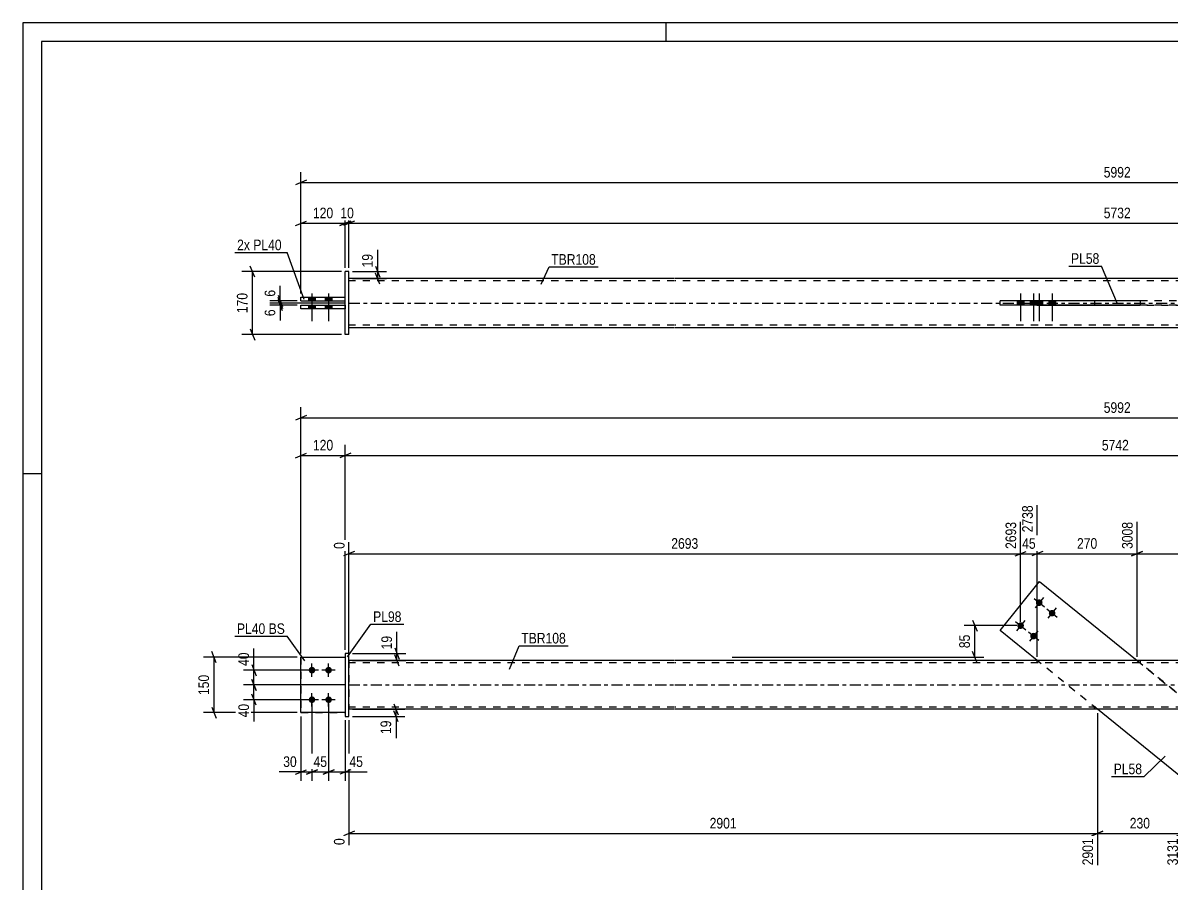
# Model space of a CAD drawing. Header units: millimetres. Extents: x 0 to 594, y 0 to 420.
# Drawn here: x 0 to 310.5, y 187.3 to 420 of the extents above; entities that cross this region are included whole.
import ezdxf

# ---------------------------------------------------------------- set-up
doc = ezdxf.new("R2010")
doc.units = ezdxf.units.MM
doc.linetypes.add('DXK_LINE_DOT2', pattern=[3.9198, 1.9599, -1.9599])
doc.linetypes.add('DXK_LINE_DOT3', pattern=[5.9187, 2.979, -0.9799, 0.9799, -0.9799])
doc.styles.add('Arial Narrow', font='ARIALN.TTF', dxfattribs={"height": 0.2})

# ---------------------------------------------------------------- blocks, each defined once
blk = doc.blocks.new('Unknown-580874783-1129')
at = {"color": 5, "linetype": 'Continuous'}
for p, q in [((594, 420), (0, 420)), ((0, 420), (0, 0)), ((174, 415), (174, 420)), ((589, 415), (5, 415)), ((5, 415), (5, 5)), ((5, 298), (0, 298))]:
    blk.add_line(p, q, dxfattribs=at)
blk = doc.blocks.new('Part-580874783-1928 - 1901')
at = {"color": 2, "linetype": 'Continuous'}
for p, q in [((75.17, 233.42), (75.17, 248.42)), ((75.17, 248.42), (87.17, 248.42)), ((87.17, 233.42), (75.17, 233.42))]:
    blk.add_line(p, q, dxfattribs=at)
at = {"color": 7, "linetype": 'DXK_LINE_DOT2'}
blk.add_line((87.17, 248.42), (87.17, 233.42), dxfattribs=at)
blk = doc.blocks.new('Part-580874783-1912 - 1901')
at = {"color": 2, "linetype": 'Continuous'}
for p, q in [((176.17, 247.52), (88.17, 247.52)), ((415.65, 247.52), (176.27, 247.52)), ((176.17, 234.32), (88.17, 234.32)), ((415.65, 234.32), (176.27, 234.32))]:
    blk.add_line(p, q, dxfattribs=at)
at = {"color": 7, "linetype": 'DXK_LINE_DOT2'}
for p, q in [((88.17, 247.52), (88.17, 234.32)), ((176.17, 246.92), (88.17, 246.92)), ((415.65, 246.92), (176.27, 246.92)), ((274.22, 247.52), (274.22, 246.92)), ((302.16, 247.52), (302.16, 246.92)), ((176.17, 234.92), (88.17, 234.92)), ((415.65, 234.92), (176.27, 234.92)), ((289.77, 234.32), (289.77, 234.92))]:
    blk.add_line(p, q, dxfattribs=at)
at = {"color": 7, "linetype": 'DXK_LINE_DOT3'}
for p, q in [((88.17, 240.92), (176.17, 240.92)), ((176.27, 240.92), (415.65, 240.92))]:
    blk.add_line(p, q, dxfattribs=at)
blk = doc.blocks.new('Part-580874783-1933 - 1901')
at = {"color": 7, "linetype": 'DXK_LINE_DOT2'}
for p, q in [((75.17, 248.42), (75.17, 233.42)), ((75.17, 248.42), (87.17, 248.42)), ((87.17, 248.42), (87.17, 233.42)), ((75.17, 233.42), (87.17, 233.42))]:
    blk.add_line(p, q, dxfattribs=at)
blk = doc.blocks.new('Part-580874783-1938 - 1901')
at = {"color": 2, "linetype": 'Continuous'}
for p, q in [((88.17, 249.42), (87.17, 249.42)), ((87.17, 249.42), (87.17, 232.42)), ((88.17, 232.42), (88.17, 249.42)), ((87.17, 232.42), (88.17, 232.42))]:
    blk.add_line(p, q, dxfattribs=at)
blk = doc.blocks.new('Part-580874783-1943 - 1901')
at = {"color": 2, "linetype": 'Continuous'}
for p, q in [((264.27, 255.67), (274.98, 268.87)), ((274.98, 268.87), (301.32, 247.52)), ((274.32, 247.52), (264.27, 255.67)), ((316.95, 212.96), (290.61, 234.32)), ((327.65, 226.17), (317.6, 234.32)), ((316.95, 212.96), (327.65, 226.17))]:
    blk.add_line(p, q, dxfattribs=at)
at = {"color": 7, "linetype": 'DXK_LINE_DOT2'}
for p, q in [((290.61, 234.32), (274.32, 247.52)), ((317.6, 234.32), (301.32, 247.52)), ((301.32, 247.52), (317.6, 234.32))]:
    blk.add_line(p, q, dxfattribs=at)
blk = doc.blocks.new('Bolt-580874783-1945 - 1901')
at = {"linetype": 'Continuous'}
for points in [[(78.17, 244.02, -1), (78.17, 245.82, -1)], [(82.67, 244.02, -1), (82.67, 245.82, -1)], [(78.17, 236.02, -1), (78.17, 237.82, -1)], [(82.67, 236.02, -1), (82.67, 237.82, -1)]]:
    blk.add_hatch(color=1, dxfattribs=at).paths.add_polyline_path(points)
at = {"color": 1, "linetype": 'Continuous'}
for p, q in [((78.17, 243.12), (78.17, 246.72)), ((82.67, 243.12), (82.67, 246.72)), ((79.97, 244.92), (76.37, 244.92)), ((84.47, 244.92), (80.87, 244.92)), ((79.97, 236.92), (76.37, 236.92)), ((78.17, 235.12), (78.17, 238.72)), ((84.47, 236.92), (80.87, 236.92)), ((82.67, 235.12), (82.67, 238.72))]:
    blk.add_line(p, q, dxfattribs=at)
blk = doc.blocks.new('Bolt-580874783-1946 - 1901')
at = {"linetype": 'Continuous'}
for points in [[(275.43, 263.87, -1), (274.29, 262.47, -1)], [(278.92, 261.04, -1), (277.79, 259.64, -1)], [(270.39, 257.66, -1), (269.26, 256.26, -1)], [(273.89, 254.82, -1), (272.75, 253.43, -1)]]:
    blk.add_hatch(color=1, dxfattribs=at).paths.add_polyline_path(points)
at = {"color": 1, "linetype": 'Continuous'}
for p, q in [((273.46, 264.31), (276.26, 262.04)), ((275.99, 264.57), (273.73, 261.78)), ((276.96, 261.47), (279.75, 259.21)), ((279.49, 261.74), (277.22, 258.94)), ((268.42, 258.09), (271.22, 255.83)), ((270.96, 258.36), (268.69, 255.56)), ((271.92, 255.26), (274.72, 252.99)), ((274.45, 255.52), (272.19, 252.73))]:
    blk.add_line(p, q, dxfattribs=at)
blk = doc.blocks.new('Part-580874783-2347 - 2328')
at = {"color": 2, "linetype": 'Continuous'}
for p, q in [((75.17, 342.63), (75.17, 343.63)), ((75.17, 343.63), (87.17, 343.63)), ((87.17, 342.63), (75.17, 342.63))]:
    blk.add_line(p, q, dxfattribs=at)
at = {"color": 7, "linetype": 'DXK_LINE_DOT2'}
blk.add_line((87.17, 343.63), (87.17, 342.63), dxfattribs=at)
blk = doc.blocks.new('Bolt-580874783-2331 - 2328')
at = {"linetype": 'Continuous'}
for points in [[(77.27, 344.83), (79.07, 344.83), (79.07, 345.83), (77.27, 345.83)], [(77.27, 344.83), (79.07, 344.83), (79.07, 345.83), (77.27, 345.83)], [(81.77, 344.83), (83.57, 344.83), (83.57, 345.83), (81.77, 345.83)], [(81.77, 344.83), (83.57, 344.83), (83.57, 345.83), (81.77, 345.83)], [(77.27, 342.63), (79.07, 342.63), (79.07, 343.63), (77.27, 343.63)], [(77.27, 342.63), (79.07, 342.63), (79.07, 343.63), (77.27, 343.63)], [(81.77, 342.63), (83.57, 342.63), (83.57, 343.63), (81.77, 343.63)], [(81.77, 342.63), (83.57, 342.63), (83.57, 343.63), (81.77, 343.63)]]:
    blk.add_hatch(color=1, dxfattribs=at).paths.add_polyline_path(points)
at = {"color": 1, "linetype": 'Continuous'}
for p, q in [((77.27, 345.83), (77.27, 344.83)), ((77.27, 345.83), (77.27, 344.83)), ((78.17, 346.83), (78.17, 339.33)), ((78.17, 346.83), (78.17, 339.33)), ((79.07, 345.83), (79.07, 344.83)), ((79.07, 345.83), (79.07, 344.83)), ((81.77, 345.83), (81.77, 344.83)), ((81.77, 345.83), (81.77, 344.83)), ((82.67, 346.83), (82.67, 339.33)), ((82.67, 346.83), (82.67, 339.33)), ((83.57, 345.83), (83.57, 344.83)), ((83.57, 345.83), (83.57, 344.83)), ((77.27, 343.63), (77.27, 342.63)), ((77.27, 343.63), (77.27, 342.63)), ((79.07, 343.63), (79.07, 342.63)), ((79.07, 343.63), (79.07, 342.63)), ((81.77, 343.63), (81.77, 342.63)), ((81.77, 343.63), (81.77, 342.63)), ((83.57, 343.63), (83.57, 342.63)), ((83.57, 343.63), (83.57, 342.63))]:
    blk.add_line(p, q, dxfattribs=at)
blk = doc.blocks.new('Part-580874783-2336 - 2328')
at = {"color": 2, "linetype": 'Continuous'}
for p, q in [((264.27, 343.63), (264.27, 344.83)), ((302.16, 344.83), (264.27, 344.83)), ((274.98, 343.63), (274.98, 344.83)), ((302.16, 343.63), (264.27, 343.63))]:
    blk.add_line(p, q, dxfattribs=at)
at = {"color": 7, "linetype": 'DXK_LINE_DOT2'}
for p, q in [((327.65, 344.83), (302.16, 344.83)), ((316.95, 343.63), (316.95, 344.83)), ((327.65, 343.63), (327.65, 344.83)), ((327.65, 343.63), (302.16, 343.63))]:
    blk.add_line(p, q, dxfattribs=at)
blk = doc.blocks.new('Part-580874783-2337 - 2328')
at = {"color": 2, "linetype": 'Continuous'}
for p, q in [((88.17, 352.73), (87.17, 352.73)), ((87.17, 335.73), (87.17, 352.73)), ((88.17, 335.73), (88.17, 352.73)), ((88.17, 335.73), (87.17, 335.73))]:
    blk.add_line(p, q, dxfattribs=at)
blk = doc.blocks.new('Part-580874783-2342 - 2328')
at = {"color": 2, "linetype": 'Continuous'}
for p, q in [((75.17, 344.83), (75.17, 345.83)), ((75.17, 345.83), (87.17, 345.83)), ((75.17, 344.83), (87.17, 344.83))]:
    blk.add_line(p, q, dxfattribs=at)
at = {"color": 7, "linetype": 'DXK_LINE_DOT2'}
blk.add_line((87.17, 344.83), (87.17, 345.83), dxfattribs=at)
blk = doc.blocks.new('Part-580874783-2367 - 2328')
at = {"color": 2, "linetype": 'Continuous'}
for p, q in [((176.17, 350.83), (88.17, 350.83)), ((415.65, 350.83), (176.27, 350.83)), ((274.22, 344.83), (274.22, 344.93)), ((274.22, 344.93), (302.16, 344.93)), ((289.77, 344.83), (289.77, 344.93)), ((302.16, 344.93), (302.16, 343.53)), ((274.22, 343.53), (274.22, 343.63)), ((302.16, 343.53), (274.22, 343.53)), ((289.77, 343.53), (289.77, 343.63)), ((88.17, 337.63), (176.17, 337.63)), ((176.27, 337.63), (415.65, 337.63))]:
    blk.add_line(p, q, dxfattribs=at)
at = {"color": 7, "linetype": 'DXK_LINE_DOT2'}
for p, q in [((88.17, 337.63), (88.17, 350.83)), ((176.17, 350.23), (88.17, 350.23)), ((415.65, 350.23), (176.27, 350.23)), ((274.22, 344.93), (274.22, 343.63)), ((289.77, 344.93), (289.77, 343.63)), ((302.16, 344.93), (317.7, 344.93)), ((317.7, 343.53), (302.16, 343.53)), ((176.17, 338.23), (88.17, 338.23)), ((415.65, 338.23), (176.27, 338.23))]:
    blk.add_line(p, q, dxfattribs=at)
at = {"color": 7, "linetype": 'DXK_LINE_DOT3'}
for p, q in [((88.17, 344.23), (176.17, 344.23)), ((176.27, 344.23), (415.65, 344.23))]:
    blk.add_line(p, q, dxfattribs=at)
blk = doc.blocks.new('Bolt-580874783-2373 - 2328')
at = {"linetype": 'Continuous'}
for points in [[(270.72, 344.83), (268.92, 344.83), (268.92, 343.63), (270.72, 343.63)], [(274.22, 344.83), (272.42, 344.83), (272.42, 343.63), (274.22, 343.63)], [(275.76, 344.83), (273.96, 344.83), (273.96, 343.63), (275.76, 343.63)], [(279.26, 344.83), (277.46, 344.83), (277.46, 343.63), (279.26, 343.63)]]:
    blk.add_hatch(color=1, dxfattribs=at).paths.add_polyline_path(points)
at = {"color": 1, "linetype": 'Continuous'}
for p, q in [((268.92, 344.83), (268.92, 343.63)), ((269.82, 346.83), (269.82, 339.33)), ((270.72, 344.83), (270.72, 343.63)), ((272.42, 344.83), (272.42, 343.63)), ((273.32, 346.83), (273.32, 339.33)), ((273.96, 344.83), (273.96, 343.63)), ((274.22, 344.83), (274.22, 343.63)), ((274.86, 346.83), (274.86, 339.33)), ((275.76, 344.83), (275.76, 343.63)), ((277.46, 344.83), (277.46, 343.63)), ((278.36, 346.83), (278.36, 339.33)), ((279.26, 344.83), (279.26, 343.63))]:
    blk.add_line(p, q, dxfattribs=at)
blk = doc.blocks.new('StraightDimension-580874783-2155 - 1901')
at = {"color": 7, "linetype": 'Continuous'}
for p, q in [((290.61, 233.31), (290.61, 192.13)), ((313.57, 220.49), (313.57, 192.13)), ((292.11, 201.34), (289.11, 200.14)), ((290.61, 200.74), (313.57, 200.74)), ((312.07, 200.14), (315.07, 201.34))]:
    blk.add_line(p, q, dxfattribs=at)
at = {"color": 0}
blk.add_wipeout([(305.43, 201.49), (305.43, 205.69), (298.75, 205.69), (298.75, 201.49)], dxfattribs=at)
at = {"color": 0, "linetype": 'Continuous'}
blk.add_wipeout([(312.97, 200.04), (308.77, 200.04), (308.77, 191.53), (312.97, 191.53)], dxfattribs=at)
at = {"color": 3, "style": 'Arial Narrow'}
blk.add_text('230', height=2.863, dxfattribs=at).set_placement((299.35, 202.09))
at = {"color": 3, "linetype": 'Continuous', "style": 'Arial Narrow'}
blk.add_text('3131', height=2.863, rotation=90.0002, dxfattribs=at).set_placement((312.37, 192.13))
blk = doc.blocks.new('StraightDimension-580874783-1978 - 1901')
at = {"color": 7, "linetype": 'Continuous'}
for p, q in [((75.17, 249.42), (75.17, 305.85)), ((87.17, 250.42), (87.17, 305.85)), ((73.67, 302.4), (76.67, 303.6)), ((75.17, 303), (87.17, 303)), ((88.67, 303.6), (85.67, 302.4))]:
    blk.add_line(p, q, dxfattribs=at)
at = {"color": 0}
blk.add_wipeout([(84.51, 303.75), (84.51, 307.95), (77.83, 307.95), (77.83, 303.75)], dxfattribs=at)
at = {"color": 3, "style": 'Arial Narrow'}
blk.add_text('120', height=2.863, dxfattribs=at).set_placement((78.43, 304.35))
blk = doc.blocks.new('StraightDimension-580874783-2125 - 1901')
at = {"color": 7, "linetype": 'Continuous'}
for p, q in [((89.17, 249.42), (103.55, 249.42)), ((100.55, 250.92), (101.75, 247.92)), ((101.75, 246.02), (100.55, 249.02)), ((101.15, 247.52), (101.15, 249.42)), ((89.17, 247.52), (103.55, 247.52))]:
    blk.add_line(p, q, dxfattribs=at)
at = {"color": 0}
blk.add_wipeout([(100.4, 254.8), (96.2, 254.8), (96.2, 249.94), (100.4, 249.94)], dxfattribs=at)
at = {"color": 7, "linetype": 'Continuous'}
blk.add_line((101.15, 249.42), (101.15, 255.32), dxfattribs=at)
blk.add_line((101.15, 249.42), (101.15, 255.32), dxfattribs=at)
at = {"color": 3, "style": 'Arial Narrow'}
blk.add_text('19', height=2.863, rotation=90.0002, dxfattribs=at).set_placement((99.8, 250.54))
blk = doc.blocks.new('StraightDimension-580874783-2235 - 1901')
at = {"color": 7, "linetype": 'Continuous'}
for p, q in [((274.32, 248.52), (274.32, 289.52)), ((301.32, 248.52), (301.32, 285.02)), ((275.82, 277.01), (272.82, 275.81)), ((274.32, 276.41), (301.32, 276.41)), ((299.82, 275.81), (302.82, 277.01))]:
    blk.add_line(p, q, dxfattribs=at)
at = {"color": 0, "linetype": 'Continuous'}
blk.add_wipeout([(300.72, 285.62), (296.52, 285.62), (296.52, 277.11), (300.72, 277.11)], dxfattribs=at)
at = {"color": 0}
blk.add_wipeout([(291.16, 277.16), (291.16, 281.36), (284.48, 281.36), (284.48, 277.16)], dxfattribs=at)
at = {"color": 3, "linetype": 'Continuous', "style": 'Arial Narrow'}
blk.add_text('3008', height=2.863, rotation=90.0002, dxfattribs=at).set_placement((300.12, 277.71))
at = {"color": 3, "style": 'Arial Narrow'}
blk.add_text('270', height=2.863, dxfattribs=at).set_placement((285.08, 277.76))
blk = doc.blocks.new('StraightDimension-580874783-2098 - 1901')
at = {"color": 7, "linetype": 'Continuous'}
for p, q in [((61.87, 246.42), (63.07, 243.42)), ((77.17, 244.92), (59.62, 244.92)), ((63.07, 239.42), (61.87, 242.42)), ((62.47, 240.92), (62.47, 244.92)), ((87.17, 240.92), (59.62, 240.92))]:
    blk.add_line(p, q, dxfattribs=at)
at = {"color": 0}
blk.add_wipeout([(61.72, 250.3), (57.52, 250.3), (57.52, 245.44), (61.72, 245.44)], dxfattribs=at)
at = {"color": 7, "linetype": 'Continuous'}
blk.add_line((62.47, 244.92), (62.47, 250.82), dxfattribs=at)
blk.add_line((62.47, 244.92), (62.47, 250.82), dxfattribs=at)
at = {"color": 3, "style": 'Arial Narrow'}
blk.add_text('40', height=2.863, rotation=90.0002, dxfattribs=at).set_placement((61.12, 246.04))
blk = doc.blocks.new('StraightDimension-580874783-2196 - 1901')
at = {"color": 7, "linetype": 'Continuous'}
for p, q in [((78.17, 235.92), (78.17, 214.99)), ((75.17, 232.42), (75.17, 214.99)), ((73.67, 216.79), (76.67, 217.99)), ((75.17, 217.39), (78.17, 217.39)), ((79.67, 217.99), (76.67, 216.79))]:
    blk.add_line(p, q, dxfattribs=at)
at = {"color": 0}
blk.add_wipeout([(74.65, 218.14), (74.65, 222.34), (69.79, 222.34), (69.79, 218.14)], dxfattribs=at)
at = {"color": 7, "linetype": 'Continuous'}
blk.add_line((75.17, 217.39), (69.26, 217.39), dxfattribs=at)
blk.add_line((75.17, 217.39), (69.26, 217.39), dxfattribs=at)
at = {"color": 3, "style": 'Arial Narrow'}
blk.add_text('30', height=2.863, dxfattribs=at).set_placement((70.39, 218.74))
blk = doc.blocks.new('StraightDimension-580874783-1973 - 1901')
at = {"color": 7, "linetype": 'Continuous'}
for p, q in [((87.17, 250.42), (87.17, 305.85)), ((88.67, 303.6), (85.67, 302.4)), ((87.17, 303), (503.75, 303))]:
    blk.add_line(p, q, dxfattribs=at)
at = {"color": 0}
blk.add_wipeout([(299.72, 303.75), (299.72, 307.95), (291.21, 307.95), (291.21, 303.75)], dxfattribs=at)
at = {"color": 3, "style": 'Arial Narrow'}
blk.add_text('5742', height=2.863, dxfattribs=at).set_placement((291.81, 304.35))
blk = doc.blocks.new('StraightDimension-580874783-1996 - 1901')
at = {"color": 7, "linetype": 'Continuous'}
for p, q in [((256.85, 258.46), (258.05, 255.46)), ((268.82, 256.96), (254.6, 256.96)), ((257.45, 248.44), (257.45, 256.96)), ((191.84, 248.44), (259.85, 248.44)), ((258.05, 246.94), (256.85, 249.94))]:
    blk.add_line(p, q, dxfattribs=at)
at = {"color": 0}
blk.add_wipeout([(256.7, 255.13), (252.5, 255.13), (252.5, 250.27), (256.7, 250.27)], dxfattribs=at)
at = {"color": 3, "style": 'Arial Narrow'}
blk.add_text('85', height=2.863, rotation=90.0002, dxfattribs=at).set_placement((256.1, 250.87))
blk = doc.blocks.new('StraightDimension-580874783-2041 - 1901')
at = {"color": 7, "linetype": 'Continuous'}
for p, q in [((74.17, 248.42), (48.82, 248.42)), ((52.27, 246.92), (51.07, 249.92)), ((51.67, 233.42), (51.67, 248.42)), ((74.17, 233.42), (48.82, 233.42)), ((51.07, 234.92), (52.27, 231.92))]:
    blk.add_line(p, q, dxfattribs=at)
at = {"color": 0}
blk.add_wipeout([(50.92, 244.26), (46.72, 244.26), (46.72, 237.58), (50.92, 237.58)], dxfattribs=at)
at = {"color": 3, "style": 'Arial Narrow'}
blk.add_text('150', height=2.863, rotation=90.0002, dxfattribs=at).set_placement((50.32, 238.18))
blk = doc.blocks.new('StraightDimension-580874783-2257 - 1901')
at = {"color": 7, "linetype": 'Continuous'}
for p, q in [((274.32, 248.52), (274.32, 289.52)), ((269.82, 257.96), (269.82, 285.02)), ((268.32, 275.81), (271.32, 277.01)), ((269.82, 276.41), (274.32, 276.41)), ((275.82, 277.01), (272.82, 275.81))]:
    blk.add_line(p, q, dxfattribs=at)
at = {"color": 0}
blk.add_wipeout([(274.5, 277.16), (274.5, 281.36), (269.65, 281.36), (269.65, 277.16)], dxfattribs=at)
at = {"color": 0, "linetype": 'Continuous'}
blk.add_wipeout([(273.72, 290.12), (269.52, 290.12), (269.52, 281.61), (273.72, 281.61)], dxfattribs=at)
at = {"color": 3, "linetype": 'Continuous', "style": 'Arial Narrow'}
blk.add_text('2738', height=2.863, rotation=90.0002, dxfattribs=at).set_placement((273.12, 282.21))
at = {"color": 3, "style": 'Arial Narrow'}
blk.add_text('45', height=2.863, dxfattribs=at).set_placement((270.25, 277.76))
blk = doc.blocks.new('StraightDimension-580874783-2111 - 1901')
at = {"color": 7, "linetype": 'Continuous'}
for p, q in [((61.87, 242.42), (63.07, 239.42)), ((87.17, 240.92), (59.62, 240.92)), ((62.47, 236.92), (62.47, 240.92)), ((77.17, 236.92), (59.62, 236.92)), ((63.07, 235.42), (61.87, 238.42))]:
    blk.add_line(p, q, dxfattribs=at)
at = {"color": 0}
blk.add_wipeout([(61.72, 236.39), (57.52, 236.39), (57.52, 231.54), (61.72, 231.54)], dxfattribs=at)
at = {"color": 7, "linetype": 'Continuous'}
blk.add_line((62.47, 236.92), (62.47, 231.01), dxfattribs=at)
blk.add_line((62.47, 236.92), (62.47, 231.01), dxfattribs=at)
at = {"color": 3, "style": 'Arial Narrow'}
blk.add_text('40', height=2.863, rotation=90.0002, dxfattribs=at).set_placement((61.12, 232.14))
blk = doc.blocks.new('StraightDimension-580874783-2134 - 1901')
at = {"color": 7, "linetype": 'Continuous'}
for p, q in [((89.17, 234.32), (103.32, 234.32)), ((100.32, 235.82), (101.52, 232.82)), ((101.52, 230.92), (100.32, 233.92)), ((100.92, 232.42), (100.92, 234.32)), ((89.17, 232.42), (103.32, 232.42))]:
    blk.add_line(p, q, dxfattribs=at)
at = {"color": 0}
blk.add_wipeout([(100.17, 231.89), (95.97, 231.89), (95.97, 227.04), (100.17, 227.04)], dxfattribs=at)
at = {"color": 7, "linetype": 'Continuous'}
blk.add_line((100.92, 232.42), (100.92, 226.51), dxfattribs=at)
blk.add_line((100.92, 232.42), (100.92, 226.51), dxfattribs=at)
at = {"color": 3, "style": 'Arial Narrow'}
blk.add_text('19', height=2.863, rotation=90.0002, dxfattribs=at).set_placement((99.57, 227.64))
blk = doc.blocks.new('StraightDimension-580874783-2143 - 1901')
at = {"color": 7, "linetype": 'Continuous'}
for p, q in [((290.61, 233.31), (290.61, 192.13)), ((88.17, 231.42), (88.17, 197.61)), ((89.67, 201.34), (86.67, 200.14)), ((88.17, 200.74), (290.61, 200.74)), ((289.11, 200.14), (292.11, 201.34))]:
    blk.add_line(p, q, dxfattribs=at)
at = {"color": 0}
blk.add_wipeout([(193.65, 201.49), (193.65, 205.69), (185.13, 205.69), (185.13, 201.49)], dxfattribs=at)
at = {"color": 0, "linetype": 'Continuous'}
for points in [[(87.57, 200.04), (83.37, 200.04), (83.37, 197.01), (87.57, 197.01)], [(290.01, 200.04), (285.81, 200.04), (285.81, 191.53), (290.01, 191.53)]]:
    blk.add_wipeout(points, dxfattribs=at)
at = {"color": 3, "style": 'Arial Narrow'}
blk.add_text('2901', height=2.863, dxfattribs=at).set_placement((185.73, 202.09))
at = {"color": 3, "linetype": 'Continuous', "style": 'Arial Narrow'}
for s, height, p in [('0', 2.86, (86.97, 197.61)), ('2901', 2.863, (289.41, 192.13))]:
    blk.add_text(s, height=height, rotation=90.0002, dxfattribs=at).set_placement(p)
blk = doc.blocks.new('StraightDimension-580874783-2206 - 1901')
at = {"color": 7, "linetype": 'Continuous'}
for p, q in [((78.17, 235.92), (78.17, 214.99)), ((82.67, 235.92), (82.67, 214.99)), ((76.67, 216.79), (79.67, 217.99)), ((78.17, 217.39), (82.67, 217.39)), ((84.17, 217.99), (81.17, 216.79))]:
    blk.add_line(p, q, dxfattribs=at)
at = {"color": 0}
blk.add_wipeout([(82.85, 218.14), (82.85, 222.34), (77.99, 222.34), (77.99, 218.14)], dxfattribs=at)
at = {"color": 3, "style": 'Arial Narrow'}
blk.add_text('45', height=2.863, dxfattribs=at).set_placement((78.59, 218.74))
blk = doc.blocks.new('StraightDimension-580874783-2213 - 1901')
at = {"color": 7, "linetype": 'Continuous'}
for p, q in [((82.67, 235.92), (82.67, 214.99)), ((87.17, 231.42), (87.17, 214.99)), ((81.17, 216.79), (84.17, 217.99)), ((82.67, 217.39), (87.17, 217.39)), ((88.67, 217.99), (85.67, 216.79))]:
    blk.add_line(p, q, dxfattribs=at)
at = {"color": 0}
blk.add_wipeout([(92.55, 218.14), (92.55, 222.34), (87.7, 222.34), (87.7, 218.14)], dxfattribs=at)
at = {"color": 7, "linetype": 'Continuous'}
blk.add_line((87.17, 217.39), (93.08, 217.39), dxfattribs=at)
blk.add_line((87.17, 217.39), (93.08, 217.39), dxfattribs=at)
at = {"color": 3, "style": 'Arial Narrow'}
blk.add_text('45', height=2.863, dxfattribs=at).set_placement((88.3, 218.74))
blk = doc.blocks.new('StraightDimension-580874783-2221 - 1901')
at = {"color": 7, "linetype": 'Continuous'}
for p, q in [((301.32, 248.52), (301.32, 285.02)), ((503.75, 249.42), (503.75, 285.02)), ((302.82, 277.01), (299.82, 275.81)), ((301.32, 276.41), (503.75, 276.41)), ((502.25, 275.81), (505.25, 277.01))]:
    blk.add_line(p, q, dxfattribs=at)
at = {"color": 0, "linetype": 'Continuous'}
blk.add_wipeout([(503.15, 285.62), (498.95, 285.62), (498.95, 277.11), (503.15, 277.11)], dxfattribs=at)
at = {"color": 0}
blk.add_wipeout([(406.79, 277.16), (406.79, 281.36), (398.28, 281.36), (398.28, 277.16)], dxfattribs=at)
at = {"color": 3, "linetype": 'Continuous', "style": 'Arial Narrow'}
blk.add_text('5732', height=2.863, rotation=90.0002, dxfattribs=at).set_placement((502.55, 277.71))
at = {"color": 3, "style": 'Arial Narrow'}
blk.add_text('2724', height=2.863, dxfattribs=at).set_placement((398.88, 277.76))
blk = doc.blocks.new('StraightDimension-580874783-2273 - 1901')
at = {"color": 7, "linetype": 'Continuous'}
for p, q in [((269.82, 257.96), (269.82, 285.02)), ((88.17, 248.52), (88.17, 279.54)), ((89.67, 277.01), (86.67, 275.81)), ((88.17, 276.41), (269.82, 276.41)), ((268.32, 275.81), (271.32, 277.01))]:
    blk.add_line(p, q, dxfattribs=at)
at = {"color": 0, "linetype": 'Continuous'}
for points in [[(269.22, 285.62), (265.02, 285.62), (265.02, 277.11), (269.22, 277.11)], [(87.57, 280.14), (83.37, 280.14), (83.37, 277.11), (87.57, 277.11)]]:
    blk.add_wipeout(points, dxfattribs=at)
at = {"color": 0}
blk.add_wipeout([(183.25, 277.16), (183.25, 281.36), (174.74, 281.36), (174.74, 277.16)], dxfattribs=at)
at = {"color": 3, "linetype": 'Continuous', "style": 'Arial Narrow'}
for s, height, p in [('2693', 2.863, (268.62, 277.71)), ('0', 2.86, (86.97, 277.71))]:
    blk.add_text(s, height=height, rotation=90.0002, dxfattribs=at).set_placement(p)
at = {"color": 3, "style": 'Arial Narrow'}
blk.add_text('2693', height=2.863, dxfattribs=at).set_placement((175.34, 277.76))
blk = doc.blocks.new('StraightDimension-580874783-2284 - 1901')
at = {"color": 7, "linetype": 'Continuous'}
for p, q in [((76.67, 313.77), (73.67, 312.57)), ((75.17, 249.42), (75.17, 316.02)), ((75.17, 313.17), (516.75, 313.17))]:
    blk.add_line(p, q, dxfattribs=at)
at = {"color": 0}
blk.add_wipeout([(300.22, 313.92), (300.22, 318.12), (291.71, 318.12), (291.71, 313.92)], dxfattribs=at)
at = {"color": 3, "style": 'Arial Narrow'}
blk.add_text('5992', height=2.863, dxfattribs=at).set_placement((292.31, 314.52))
blk = doc.blocks.new('StraightDimension-580874783-2483 - 2328')
at = {"color": 7, "linetype": 'Continuous'}
for p, q in [((73.67, 365.22), (76.67, 366.42)), ((75.17, 346.83), (75.17, 368.67)), ((88.67, 366.42), (85.67, 365.22)), ((87.17, 353.73), (87.17, 368.67)), ((75.17, 365.82), (87.17, 365.82))]:
    blk.add_line(p, q, dxfattribs=at)
at = {"color": 0}
blk.add_wipeout([(84.51, 366.57), (84.51, 370.77), (77.83, 370.77), (77.83, 366.57)], dxfattribs=at)
at = {"color": 3, "style": 'Arial Narrow'}
blk.add_text('120', height=2.863, dxfattribs=at).set_placement((78.43, 367.17))
blk = doc.blocks.new('StraightDimension-580874783-2524 - 2328')
at = {"color": 7, "linetype": 'Continuous'}
for p, q in [((62.68, 351.23), (61.48, 354.23)), ((86.17, 352.73), (59.23, 352.73)), ((62.08, 335.73), (62.08, 352.73)), ((86.17, 335.73), (59.23, 335.73)), ((61.48, 337.23), (62.68, 334.23))]:
    blk.add_line(p, q, dxfattribs=at)
at = {"color": 0}
blk.add_wipeout([(61.33, 347.57), (57.13, 347.57), (57.13, 340.89), (61.33, 340.89)], dxfattribs=at)
at = {"color": 3, "style": 'Arial Narrow'}
blk.add_text('170', height=2.863, rotation=90.0002, dxfattribs=at).set_placement((60.73, 341.49))
blk = doc.blocks.new('StraightDimension-580874783-2406 - 2328')
at = {"color": 7, "linetype": 'Continuous'}
for p, q in [((68.98, 345.73), (70.18, 342.73)), ((70.18, 342.13), (68.98, 345.13)), ((87.17, 344.23), (66.73, 344.23)), ((74.17, 343.63), (66.73, 343.63)), ((69.58, 343.63), (69.58, 344.23))]:
    blk.add_line(p, q, dxfattribs=at)
at = {"color": 0}
blk.add_wipeout([(68.83, 343.11), (64.63, 343.11), (64.63, 340.08), (68.83, 340.08)], dxfattribs=at)
at = {"color": 7, "linetype": 'Continuous'}
blk.add_line((69.58, 343.63), (69.58, 339.55), dxfattribs=at)
blk.add_line((69.58, 343.63), (69.58, 339.55), dxfattribs=at)
at = {"color": 3, "style": 'Arial Narrow'}
blk.add_text('6', height=2.86, rotation=90.0002, dxfattribs=at).set_placement((68.23, 340.68))
blk = doc.blocks.new('StraightDimension-580874783-2379 - 2328')
at = {"color": 7, "linetype": 'Continuous'}
for p, q in [((95.35, 354.23), (96.55, 351.23)), ((89.17, 352.73), (98.35, 352.73)), ((96.55, 349.33), (95.35, 352.33)), ((95.95, 350.83), (95.95, 352.73)), ((89.17, 350.83), (98.35, 350.83))]:
    blk.add_line(p, q, dxfattribs=at)
at = {"color": 0}
blk.add_wipeout([(95.2, 358.11), (91, 358.11), (91, 353.26), (95.2, 353.26)], dxfattribs=at)
at = {"color": 7, "linetype": 'Continuous'}
blk.add_line((95.95, 352.73), (95.95, 358.64), dxfattribs=at)
blk.add_line((95.95, 352.73), (95.95, 358.64), dxfattribs=at)
at = {"color": 3, "style": 'Arial Narrow'}
blk.add_text('19', height=2.863, rotation=90.0002, dxfattribs=at).set_placement((94.6, 353.86))
blk = doc.blocks.new('StraightDimension-580874783-2390 - 2328')
at = {"color": 7, "linetype": 'Continuous'}
for p, q in [((74.17, 344.83), (66.73, 344.83)), ((68.98, 346.33), (70.18, 343.33)), ((70.18, 342.73), (68.98, 345.73)), ((69.58, 344.23), (69.58, 344.83)), ((87.17, 344.23), (66.73, 344.23))]:
    blk.add_line(p, q, dxfattribs=at)
at = {"color": 0}
blk.add_wipeout([(68.83, 348.38), (64.63, 348.38), (64.63, 345.36), (68.83, 345.36)], dxfattribs=at)
at = {"color": 7, "linetype": 'Continuous'}
blk.add_line((69.58, 344.83), (69.58, 348.91), dxfattribs=at)
blk.add_line((69.58, 344.83), (69.58, 348.91), dxfattribs=at)
at = {"color": 3, "style": 'Arial Narrow'}
blk.add_text('6', height=2.86, rotation=90.0002, dxfattribs=at).set_placement((68.23, 345.96))
blk = doc.blocks.new('StraightDimension-580874783-2473 - 2328')
at = {"color": 7, "linetype": 'Continuous'}
for p, q in [((89.67, 366.42), (86.67, 365.22)), ((88.17, 353.73), (88.17, 368.67)), ((88.17, 365.82), (503.75, 365.82))]:
    blk.add_line(p, q, dxfattribs=at)
at = {"color": 0}
blk.add_wipeout([(300.22, 366.57), (300.22, 370.77), (291.71, 370.77), (291.71, 366.57)], dxfattribs=at)
at = {"color": 3, "style": 'Arial Narrow'}
blk.add_text('5732', height=2.863, dxfattribs=at).set_placement((292.31, 367.17))
blk = doc.blocks.new('StraightDimension-580874783-2493 - 2328')
at = {"color": 7, "linetype": 'Continuous'}
for p, q in [((85.67, 365.22), (88.67, 366.42)), ((89.67, 366.42), (86.67, 365.22)), ((87.17, 353.73), (87.17, 368.67)), ((88.17, 353.73), (88.17, 368.67)), ((87.17, 365.82), (88.17, 365.82))]:
    blk.add_line(p, q, dxfattribs=at)
at = {"color": 0}
blk.add_wipeout([(90.1, 366.57), (90.1, 370.77), (85.24, 370.77), (85.24, 366.57)], dxfattribs=at)
at = {"color": 3, "style": 'Arial Narrow'}
blk.add_text('10', height=2.863, dxfattribs=at).set_placement((85.84, 367.17))
blk = doc.blocks.new('StraightDimension-580874783-2504 - 2328')
at = {"color": 7, "linetype": 'Continuous'}
for p, q in [((75.17, 346.83), (75.17, 379.68)), ((76.67, 377.43), (73.67, 376.23)), ((75.17, 376.83), (516.75, 376.83))]:
    blk.add_line(p, q, dxfattribs=at)
at = {"color": 0}
blk.add_wipeout([(300.22, 377.58), (300.22, 381.78), (291.71, 381.78), (291.71, 377.58)], dxfattribs=at)
at = {"color": 3, "style": 'Arial Narrow'}
blk.add_text('5992', height=2.863, dxfattribs=at).set_placement((292.31, 378.18))
blk = doc.blocks.new('Mark-580874783-1908 - 1901')
at = {"color": 0}
blk.add_wipeout([(146.83, 252.13), (146.83, 255.13), (134.78, 255.13), (134.78, 252.13)], dxfattribs=at)
blk.add_wipeout([(146.83, 252.13), (146.83, 255.13), (134.78, 255.13), (134.78, 252.13)], dxfattribs=at)
at = {"color": 30, "linetype": 'Continuous'}
for p, q in [((131.57, 245.18), (134.18, 251.53)), ((134.18, 251.53), (147.43, 251.53))]:
    blk.add_line(p, q, dxfattribs=at)
at = {"color": 3, "style": 'Arial Narrow'}
blk.add_text('TBR108', height=2.863, dxfattribs=at).set_placement((134.78, 252.13))
blk = doc.blocks.new('Mark-580874783-1934 - 1901')
at = {"color": 0}
blk.add_wipeout([(102.37, 257.96), (102.37, 260.96), (94.7, 260.96), (94.7, 257.96)], dxfattribs=at)
blk.add_wipeout([(102.37, 257.96), (102.37, 260.96), (94.7, 260.96), (94.7, 257.96)], dxfattribs=at)
at = {"color": 30, "linetype": 'Continuous'}
for p, q in [((87.81, 248.5), (94.1, 257.36)), ((94.1, 257.36), (102.97, 257.36))]:
    blk.add_line(p, q, dxfattribs=at)
at = {"color": 3, "style": 'Arial Narrow'}
blk.add_text('PL98', height=2.863, dxfattribs=at).set_placement((94.7, 257.96))
blk = doc.blocks.new('Mark-580874783-1939 - 1901')
at = {"color": 0}
blk.add_wipeout([(302.69, 216.77), (302.69, 219.77), (295.01, 219.77), (295.01, 216.77)], dxfattribs=at)
blk.add_wipeout([(302.69, 216.77), (302.69, 219.77), (295.01, 219.77), (295.01, 216.77)], dxfattribs=at)
at = {"color": 30, "linetype": 'Continuous'}
for p in [(308.96, 221.65), (294.41, 216.17)]:
    blk.add_line(p, (303.29, 216.17), dxfattribs=at)
at = {"color": 3, "style": 'Arial Narrow'}
blk.add_text('PL58', height=2.863, dxfattribs=at).set_placement((295.01, 216.77))
blk = doc.blocks.new('MarkSet-580874783-2313 - 1901')
at = {"color": 0}
blk.add_wipeout([(65.55, 254.71), (65.55, 257.71), (57.87, 257.71), (57.87, 254.71)], dxfattribs=at)
blk.add_wipeout([(65.55, 254.71), (65.55, 257.71), (57.87, 257.71), (57.87, 254.71)], dxfattribs=at)
blk.add_wipeout([(70.83, 254.71), (70.83, 257.71), (66.45, 257.71), (66.45, 254.71)], dxfattribs=at)
blk.add_wipeout([(70.83, 254.71), (70.83, 257.71), (66.45, 257.71), (66.45, 254.71)], dxfattribs=at)
at = {"color": 30, "linetype": 'Continuous'}
for p in [(57.27, 254.11), (76.21, 247.48)]:
    blk.add_line(p, (71.43, 254.11), dxfattribs=at)
at = {"color": 3, "style": 'Arial Narrow'}
for s, p in [('PL40', (57.87, 254.71)), ('BS', (66.45, 254.71))]:
    blk.add_text(s, height=2.863, dxfattribs=at).set_placement(p)
blk = doc.blocks.new('Mark-580874783-2332 - 2328')
at = {"color": 0}
blk.add_wipeout([(291.13, 354.84), (291.13, 357.84), (283.46, 357.84), (283.46, 354.84)], dxfattribs=at)
blk.add_wipeout([(291.13, 354.84), (291.13, 357.84), (283.46, 357.84), (283.46, 354.84)], dxfattribs=at)
at = {"color": 30, "linetype": 'Continuous'}
for p in [(282.86, 354.24), (296.03, 344.06)]:
    blk.add_line(p, (291.73, 354.24), dxfattribs=at)
at = {"color": 3, "style": 'Arial Narrow'}
blk.add_text('PL58', height=2.863, dxfattribs=at).set_placement((283.46, 354.84))
blk = doc.blocks.new('Mark-580874783-2363 - 2328')
at = {"color": 0}
blk.add_wipeout([(154.93, 354.6), (154.93, 357.6), (142.88, 357.6), (142.88, 354.6)], dxfattribs=at)
blk.add_wipeout([(154.93, 354.6), (154.93, 357.6), (142.88, 357.6), (142.88, 354.6)], dxfattribs=at)
at = {"color": 30, "linetype": 'Continuous'}
for p, q in [((140.17, 349.34), (142.28, 354)), ((142.28, 354), (155.53, 354))]:
    blk.add_line(p, q, dxfattribs=at)
at = {"color": 3, "style": 'Arial Narrow'}
blk.add_text('TBR108', height=2.863, dxfattribs=at).set_placement((142.88, 354.6))
blk = doc.blocks.new('MarkSet-580874783-2556 - 2328')
at = {"color": 0}
blk.add_wipeout([(61.39, 358.52), (61.39, 361.52), (57.92, 361.52), (57.92, 358.52)], dxfattribs=at)
blk.add_wipeout([(61.39, 358.52), (61.39, 361.52), (57.92, 361.52), (57.92, 358.52)], dxfattribs=at)
blk.add_wipeout([(69.96, 358.52), (69.96, 361.52), (62.29, 361.52), (62.29, 358.52)], dxfattribs=at)
blk.add_wipeout([(69.96, 358.52), (69.96, 361.52), (62.29, 361.52), (62.29, 358.52)], dxfattribs=at)
at = {"color": 30, "linetype": 'Continuous'}
for p in [(57.32, 357.92), (76.02, 345.21)]:
    blk.add_line(p, (71.46, 357.92), dxfattribs=at)
at = {"color": 3, "style": 'Arial Narrow'}
for s, p in [('2x', (57.92, 358.52)), ('PL40', (62.29, 358.52))]:
    blk.add_text(s, height=2.863, dxfattribs=at).set_placement(p)

msp = doc.modelspace()

# ---------------------------------------------------------------- block references
for name in ['Unknown-580874783-1129', 'Part-580874783-2337 - 2328', 'Part-580874783-2367 - 2328', 'Part-580874783-2342 - 2328', 'Bolt-580874783-2331 - 2328', 'Part-580874783-2336 - 2328', 'Bolt-580874783-2373 - 2328', 'Part-580874783-2347 - 2328', 'Part-580874783-1943 - 1901', 'Bolt-580874783-1946 - 1901', 'Part-580874783-1928 - 1901', 'Part-580874783-1933 - 1901', 'Part-580874783-1938 - 1901', 'Bolt-580874783-1945 - 1901', 'Part-580874783-1912 - 1901']:
    msp.add_blockref(name, (0, 0))

# ---------------------------------------------------------------- next in the draw order: block references
for name in ['StraightDimension-580874783-2483 - 2328', 'StraightDimension-580874783-1978 - 1901', 'StraightDimension-580874783-2235 - 1901', 'StraightDimension-580874783-2196 - 1901', 'StraightDimension-580874783-2134 - 1901', 'StraightDimension-580874783-2155 - 1901']:
    msp.add_blockref(name, (0, 0))

# ---------------------------------------------------------------- next in the draw order: block references
for name in ['StraightDimension-580874783-2379 - 2328', 'StraightDimension-580874783-2524 - 2328', 'StraightDimension-580874783-2125 - 1901', 'StraightDimension-580874783-2098 - 1901', 'Mark-580874783-1939 - 1901']:
    msp.add_blockref(name, (0, 0))

# ---------------------------------------------------------------- next in the draw order: block references
for name in ['StraightDimension-580874783-2473 - 2328', 'StraightDimension-580874783-2406 - 2328', 'StraightDimension-580874783-1973 - 1901', 'StraightDimension-580874783-2041 - 1901']:
    msp.add_blockref(name, (0, 0))

# ---------------------------------------------------------------- next in the draw order: block references
for name in ['StraightDimension-580874783-2493 - 2328', 'StraightDimension-580874783-2390 - 2328', 'StraightDimension-580874783-2221 - 1901', 'StraightDimension-580874783-1996 - 1901', 'StraightDimension-580874783-2111 - 1901']:
    msp.add_blockref(name, (0, 0))

# ---------------------------------------------------------------- next in the draw order: block references
for name in ['StraightDimension-580874783-2504 - 2328', 'StraightDimension-580874783-2257 - 1901', 'StraightDimension-580874783-2143 - 1901']:
    msp.add_blockref(name, (0, 0))

# ---------------------------------------------------------------- next in the draw order: block references
for name in ['MarkSet-580874783-2556 - 2328', 'Mark-580874783-2363 - 2328', 'Mark-580874783-2332 - 2328', 'StraightDimension-580874783-2273 - 1901', 'StraightDimension-580874783-2206 - 1901']:
    msp.add_blockref(name, (0, 0))

# ---------------------------------------------------------------- next in the draw order: block references
for name in ['StraightDimension-580874783-2284 - 1901', 'StraightDimension-580874783-2213 - 1901']:
    msp.add_blockref(name, (0, 0))

# ---------------------------------------------------------------- next in the draw order: block references
for name in ['Mark-580874783-1934 - 1901', 'MarkSet-580874783-2313 - 1901', 'Mark-580874783-1908 - 1901']:
    msp.add_blockref(name, (0, 0))

doc.saveas('drawing.dxf')
